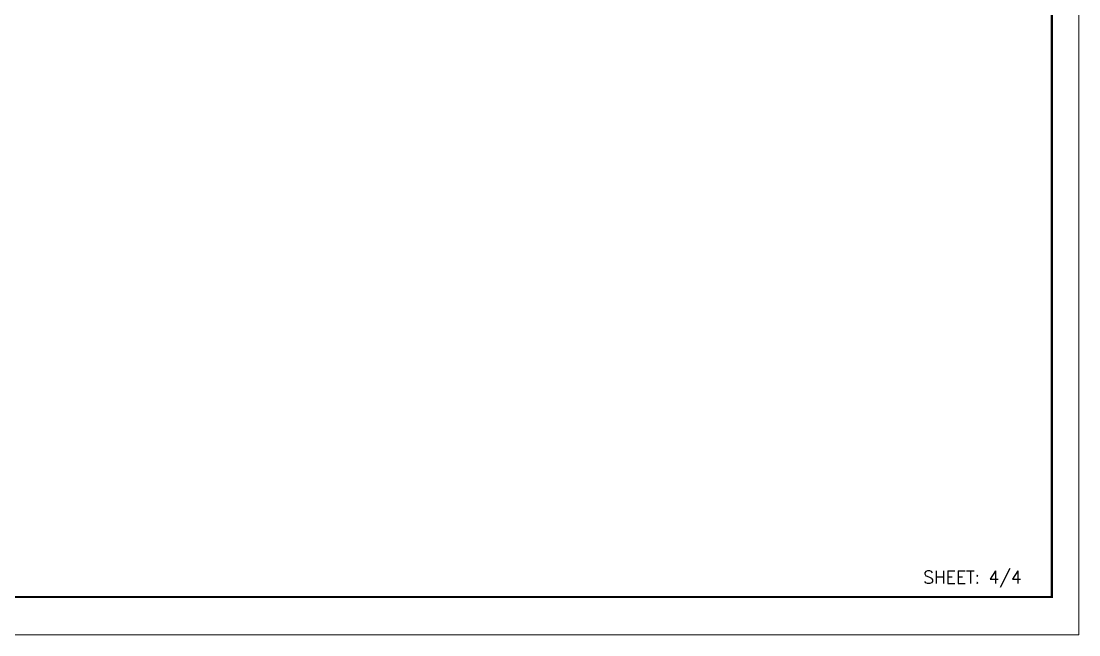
# Model space of a CAD drawing. Header units: millimetres. Extents: x 1638 to 3309, y -435 to 1865.
# Drawn here: x 3115 to 3309.1, y -434.9 to -322.3 of the extents above; entities that cross this region are included whole.
import ezdxf

# ---------------------------------------------------------------- set-up
doc = ezdxf.new("R2010")
doc.units = ezdxf.units.MM
doc.layers.add('Template', color=7, linetype='Continuous', lineweight=0)
doc.layers.add('TEXT', color=4, linetype='Continuous')
doc.styles.add('SEDS_Romans', font='romans.shx')

# ---------------------------------------------------------------- blocks, each defined once
blk = doc.blocks.new('BACK')
at = {"layer": 'Template', "ltscale": 30}
blk.add_lwpolyline([(0, 45428), (63809, 45428), (63809, 0), (0, 0)], close=True, dxfattribs=at)

msp = doc.modelspace()

# ---------------------------------------------------------------- linework, layer by layer
at = {"layer": 'Template', "ltscale": 30}
msp.add_lwpolyline([(2891.91, -137.87), (3309.08, -137.87), (3309.08, -434.87), (2891.91, -434.87)], close=True, dxfattribs=at)
at = {"layer": 'Template', "const_width": 0.397}
msp.add_lwpolyline([(3304.13, -427.92), (2896.87, -427.92), (2896.87, -142.84), (3304.13, -142.84)], close=True, dxfattribs=at)

# ---------------------------------------------------------------- block references
at = {"layer": 'Template', "ltscale": 30, "xscale": 0.006537833433828425, "yscale": 0.006537833433828425, "zscale": 0.006537833433828425}
msp.add_blockref('BACK', (2891.91, -434.87), dxfattribs=at)

# ---------------------------------------------------------------- texts
at = {"layer": 'TEXT', "color": 1, "ltscale": 30, "style": 'SEDS_Romans'}
msp.add_text('SHEET: 4/4', height=2.288, dxfattribs=at).set_placement((3280.55, -425.44))

doc.saveas('drawing.dxf')
